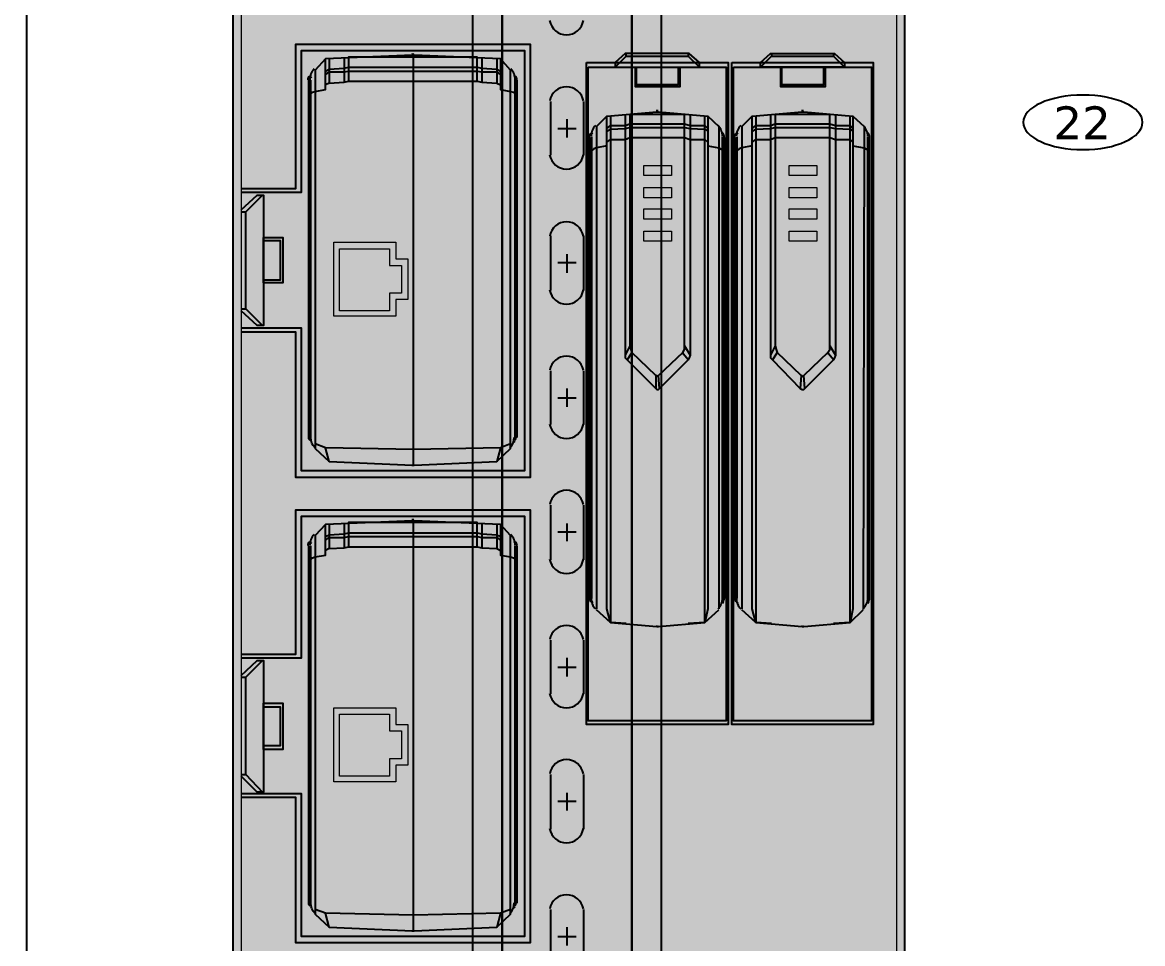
# Model space of a CAD drawing. Extents: x 9438 to 11125, y 1800 to 2873.
# Drawn here: x 10254.2 to 10459.2, y 2157.7 to 2326.2 of the extents above; entities that cross this region are included whole.
import ezdxf

# ---------------------------------------------------------------- set-up
doc = ezdxf.new("R2010")
doc.units = 0
doc.header["$LTSCALE"] = 10
doc.header["$MEASUREMENT"] = 0
doc.layers.add('G02-1-PRDXXXX-E-MRIO-01-P01-01$0$ANNOTATION', color=7, linetype='Continuous')
doc.styles.add('G02-1-PRDXXXX-E-MRIO-01-P01-01$0$PDF Verdana', font='verdana.ttf')

# ---------------------------------------------------------------- blocks, each defined once
blk = doc.blocks.new('G02-1-PRDXXXX-E-MRIO-01-P01-01$0$DV-54809-ZX-370-003')
at = {"layer": 'G02-1-PRDXXXX-E-MRIO-01-P01-01$0$ANNOTATION', "lineweight": 25}
for points in [[(891.76, 745.11), (891.76, 815.9), (817.25, 815.9), (817.25, 295.17), (634.7, 295.17), (635.38, 362.56)], [(856.54, 495.84), (866.53, 495.84), (866.53, 522.26), (909.38, 522.26), (909.38, 443), (866.53, 443), (866.53, 469.59), (856.54, 469.59)], [(856.54, 495.16), (867.55, 495.16), (867.55, 521.07), (908.36, 521.07), (908.36, 444.19), (867.55, 444.19), (867.55, 470.27), (856.54, 470.27)], [(869.24, 513.28), (869.58, 513.45), (870.09, 513.62), (871.95, 513.96), (871.95, 519.55), (870.09, 517.51), (870.09, 448.25), (872.63, 445.88), (871.95, 448.42)], [(872.63, 445.88), (887.87, 445.2), (888.04, 445.2), (888.21, 445.2), (903.28, 445.88), (905.82, 448.25), (905.82, 517.51), (903.96, 519.55), (888.21, 520.22), (888.04, 520.22), (887.87, 520.22), (871.95, 519.55)], [(872.63, 519.55), (872.63, 515.14), (871.95, 514.8)], [(875.34, 519.72), (875.34, 515.31)], [(899.72, 515.48), (899.72, 519.89), (888.04, 519.89), (876.18, 519.89), (876.18, 515.48)], [(888.04, 445.2), (888.04, 520.22)], [(900.57, 519.72), (900.57, 515.31)], [(903.28, 519.55), (903.28, 515.14), (903.96, 514.8)], [(903.96, 519.55), (903.96, 513.96), (905.82, 513.62), (906.33, 513.45), (906.67, 513.28)], [(938.33, 520.56), (938.33, 520.05), (940.37, 518.02), (940.37, 518.87), (938.5, 520.56), (926.82, 520.56), (924.96, 518.87), (924.96, 518.02), (926.99, 520.05), (926.99, 520.56)], [(926.99, 520.05), (938.33, 520.05)], [(953.57, 520.56), (953.57, 520.05), (951.54, 518.02)], [(953.57, 520.05), (964.92, 520.05)], [(964.92, 520.56), (964.92, 520.05), (966.95, 518.02)], [(871.95, 517.34), (872.63, 517.68), (875.34, 517.85), (876.18, 518.02), (888.04, 518.02), (899.72, 518.02), (900.57, 517.85), (903.28, 517.68), (903.96, 517.34)], [(871.95, 516.67), (872.63, 517.18), (875.34, 517.18), (876.18, 517.34), (888.04, 517.34), (899.72, 517.34), (900.57, 517.18), (903.28, 517.18), (903.96, 516.67)], [(963.06, 518.02), (959.33, 518.02), (963.06, 518.02)], [(869.24, 516.16), (869.41, 516.33)], [(872.63, 515.14), (875.34, 515.31), (876.18, 515.48), (888.04, 515.48), (899.72, 515.48), (900.57, 515.31), (903.28, 515.14)], [(906.67, 516.16), (906.5, 516.33)], [(906.67, 450.28), (906.67, 515.65)], [(907, 450.28), (907, 515.65)], [(913.1, 511.76), (913.1, 501.93)], [(919.2, 501.93), (919.2, 511.76)], [(916.15, 505.15), (916.15, 508.54)], [(924.11, 509.22), (924.11, 416.42), (921.57, 418.79)], [(924.11, 416.42), (923.43, 418.96), (923.43, 509.05), (921.57, 507.18), (921.57, 418.96)], [(923.43, 509.05), (932.58, 509.89), (932.74, 509.89), (932.91, 509.89), (941.89, 509.05), (943.92, 507.18), (943.92, 418.96)], [(926.82, 509.39), (926.82, 465.36), (926.82, 464.85), (927.16, 464.51), (932.41, 459.26), (932.58, 459.09), (932.74, 459.09), (932.91, 459.09), (933.08, 459.26), (932.91, 461.63)], [(938.33, 464.51), (937.49, 465.53), (937.32, 465.86), (937.66, 466.37), (937.66, 467.05), (937.66, 509.39), (932.74, 509.39), (927.66, 509.39), (927.66, 467.05), (927.83, 466.37), (928, 465.86), (927.83, 465.53), (927.16, 464.51)], [(938.67, 509.39), (938.67, 465.36), (938.5, 464.85), (938.33, 464.51), (933.08, 459.26)], [(941.89, 509.05), (941.89, 418.96), (941.38, 416.42), (941.38, 509.22)], [(950.7, 509.22), (950.7, 416.42), (948.16, 418.79)], [(950.7, 416.42), (950.02, 418.96), (950.02, 509.05), (948.16, 507.18), (948.16, 418.96)], [(953.4, 509.39), (953.4, 465.36), (953.4, 464.85), (953.74, 464.51), (958.82, 459.26), (959.16, 459.09), (959.33, 459.09), (959.5, 459.09), (959.67, 459.26), (959.5, 461.63)], [(964.92, 464.51), (964.07, 465.53), (963.9, 465.86), (964.24, 466.37), (964.24, 467.05), (964.24, 509.39), (959.33, 509.39), (954.25, 509.39), (954.25, 467.05), (954.42, 466.37), (954.59, 465.86), (954.42, 465.53), (953.74, 464.51)], [(965.26, 509.39), (965.26, 465.36), (965.09, 464.85), (964.92, 464.51), (959.67, 459.26)], [(968.48, 509.05), (968.48, 418.96), (967.97, 416.42), (967.97, 509.22)], [(914.46, 506.85), (917.84, 506.85)], [(923.43, 506.85), (924.11, 507.35), (926.82, 507.35), (927.66, 507.69), (932.74, 507.69), (937.66, 507.69), (938.67, 507.35), (941.38, 507.35), (941.89, 506.85)], [(923.43, 506.34), (924.11, 506.68), (926.82, 506.85), (927.66, 507.01), (932.74, 507.01), (937.66, 507.01), (938.67, 506.85), (941.38, 506.68), (941.89, 506.34)], [(950.02, 506.85), (950.7, 507.35), (953.4, 507.35), (954.25, 507.69), (959.33, 507.69), (964.24, 507.69), (965.26, 507.35), (967.97, 507.35), (968.48, 506.85)], [(950.02, 506.34), (950.7, 506.68), (953.4, 506.85), (954.25, 507.01), (959.33, 507.01), (964.24, 507.01), (965.26, 506.85), (967.97, 506.68), (968.48, 506.34)], [(920.38, 420.82), (920.38, 505.15)], [(920.55, 505.83), (920.89, 506)], [(920.72, 420.82), (920.72, 505.32)], [(923.43, 504.31), (924.11, 504.81), (926.82, 504.81), (927.66, 505.15), (932.74, 505.15), (937.66, 505.15), (938.67, 504.81), (941.38, 504.81), (941.89, 504.31)], [(944.77, 505.83), (944.6, 506)], [(944.6, 420.82), (944.6, 505.32)], [(944.94, 420.82), (944.94, 505.15)], [(946.97, 420.82), (946.97, 505.15)], [(947.14, 505.83), (947.48, 506)], [(947.31, 420.82), (947.31, 505.32)], [(950.02, 504.31), (950.7, 504.81), (953.4, 504.81), (954.25, 505.15), (959.33, 505.15), (964.24, 505.15), (965.26, 504.81), (967.97, 504.81), (968.48, 504.31)], [(971.36, 505.83), (971.19, 506)], [(971.19, 420.82), (971.19, 505.32)], [(971.52, 420.82), (971.52, 505.15)], [(923.43, 503.63), (921.57, 503.29), (921.06, 503.12), (920.72, 502.78)], [(941.89, 503.63), (943.92, 503.29), (944.26, 503.12), (944.6, 502.78)], [(950.02, 503.63), (948.16, 503.29), (947.65, 503.12), (947.31, 502.78)], [(968.48, 503.63), (970.51, 503.29), (970.85, 503.12), (971.19, 502.78)], [(856.54, 491.94), (859.42, 494.65), (860.6, 494.65), (860.6, 470.78), (859.42, 470.78), (856.54, 473.48)], [(856.54, 491.6), (857.39, 491.6), (860.44, 494.65)], [(857.39, 473.82), (857.39, 491.6)], [(913.1, 487.2), (913.1, 477.21)], [(919.2, 477.21), (919.2, 487.2)], [(916.15, 480.43), (916.15, 483.81)], [(914.46, 482.29), (917.84, 482.29)], [(856.54, 473.82), (857.39, 473.82), (860.44, 470.78)], [(927.66, 467.05), (926.82, 465.36)], [(937.32, 465.86), (932.91, 461.63), (932.74, 461.46), (932.41, 461.63), (928, 465.86)], [(937.66, 467.05), (938.67, 465.36)], [(954.25, 467.05), (953.4, 465.36)], [(963.9, 465.86), (959.5, 461.63), (959.33, 461.46), (958.99, 461.63), (954.59, 465.86)], [(964.24, 467.05), (965.26, 465.36)], [(913.1, 462.48), (913.1, 452.66)], [(919.2, 452.66), (919.2, 462.48)], [(932.41, 461.63), (932.41, 459.26)], [(958.99, 461.63), (958.82, 459.26)], [(916.15, 455.87), (916.15, 459.26)], [(914.46, 457.57), (917.84, 457.57)], [(869.41, 449.44), (869.24, 449.61)], [(905.82, 449.1), (903.96, 448.42), (888.04, 448.08), (871.95, 448.42), (870.09, 449.1)], [(906.5, 449.44), (906.67, 449.61)], [(903.96, 448.42), (903.28, 445.88)], [(856.54, 410.66), (866.53, 410.66), (866.53, 437.08), (909.38, 437.08), (909.38, 357.82), (866.53, 357.82), (866.53, 384.41), (856.54, 384.41)], [(913.1, 437.92), (913.1, 427.93)], [(919.2, 427.93), (919.2, 437.92)], [(856.54, 409.98), (867.55, 409.98), (867.55, 435.89), (908.36, 435.89), (908.36, 359.01), (867.55, 359.01), (867.55, 385.09), (856.54, 385.09)], [(872.63, 360.7), (887.87, 360.02), (888.04, 360.02), (888.21, 360.02), (903.28, 360.7), (905.82, 363.07), (905.82, 432.33), (903.96, 434.37), (888.21, 435.04), (888.04, 435.04), (887.87, 435.04), (871.95, 434.37)], [(899.72, 430.3), (899.72, 434.71), (888.04, 434.71), (876.18, 434.71), (876.18, 430.3)], [(888.04, 360.02), (888.04, 435.04)], [(869.24, 428.1), (869.58, 428.27), (870.09, 428.44), (871.95, 428.78), (871.95, 434.37), (870.09, 432.33), (870.09, 363.07), (872.63, 360.7), (871.95, 363.24)], [(872.63, 434.37), (872.63, 429.96), (871.95, 429.62)], [(871.95, 432.17), (872.63, 432.5), (875.34, 432.67), (876.18, 432.84), (888.04, 432.84), (899.72, 432.84), (900.57, 432.67), (903.28, 432.5), (903.96, 432.17)], [(875.34, 434.54), (875.34, 430.13)], [(900.57, 434.54), (900.57, 430.13)], [(903.28, 434.37), (903.28, 429.96), (903.96, 429.62)], [(903.96, 434.37), (903.96, 428.78), (905.82, 428.44), (906.33, 428.27), (906.67, 428.1)], [(914.46, 433.01), (917.84, 433.01)], [(916.15, 431.32), (916.15, 434.54)], [(869.24, 430.98), (869.41, 431.15)], [(871.95, 431.49), (872.63, 432), (875.34, 432), (876.18, 432.17), (888.04, 432.17), (899.72, 432.17), (900.57, 432), (903.28, 432), (903.96, 431.49)], [(906.67, 430.98), (906.5, 431.15)], [(872.63, 429.96), (875.34, 430.13), (876.18, 430.3), (888.04, 430.3), (899.72, 430.3), (900.57, 430.13), (903.28, 429.96)], [(906.67, 365.1), (906.67, 430.47)], [(907, 365.1), (907, 430.47)], [(920.89, 419.97), (920.72, 420.31)], [(944.6, 419.97), (944.77, 420.31)], [(947.48, 419.97), (947.14, 420.31)], [(971.19, 419.97), (971.36, 420.31)], [(941.38, 416.42), (943.92, 418.79)], [(967.97, 416.42), (970.34, 418.79)], [(926.99, 416.25), (924.11, 416.42), (932.58, 415.74), (932.74, 415.74), (932.91, 415.74), (941.38, 416.42), (938.33, 416.25)], [(953.57, 416.25), (950.7, 416.42), (959.16, 415.74), (959.33, 415.74), (959.5, 415.74), (967.97, 416.42), (964.92, 416.25)], [(913.1, 413.2), (913.1, 403.38)], [(919.2, 403.38), (919.2, 413.2)], [(916.15, 406.59), (916.15, 409.98)], [(856.54, 406.76), (859.42, 409.47), (860.6, 409.47), (860.6, 385.43), (859.42, 385.43), (856.54, 388.31)], [(856.54, 406.42), (857.39, 406.42), (860.44, 409.47)], [(914.46, 408.29), (917.84, 408.29)], [(857.39, 388.64), (857.39, 406.42)], [(856.54, 388.64), (857.39, 388.64), (860.44, 385.43)], [(913.1, 388.64), (913.1, 378.65)], [(919.2, 378.65), (919.2, 388.64)], [(914.46, 383.73), (917.84, 383.73)], [(916.15, 382.04), (916.15, 385.26)], [(869.41, 364.26), (869.24, 364.43)], [(905.82, 363.92), (903.96, 363.24), (888.04, 362.9), (871.95, 363.24), (870.09, 363.92)], [(903.96, 363.24), (903.28, 360.7)], [(906.5, 364.26), (906.67, 364.43)], [(913.1, 363.92), (913.1, 354.1)], [(919.2, 354.1), (919.2, 363.92)], [(914.46, 359.01), (917.84, 359.01)], [(916.15, 357.32), (916.15, 360.7)]]:
    blk.add_lwpolyline(points, dxfattribs=at)
for points in [[(916.15, 285.01), (933.42, 285.01), (933.42, 790.5), (928, 790.5), (928, 285.01), (928, 790.5), (916.15, 790.5), (904.3, 790.5), (904.3, 285.01), (904.3, 790.5), (898.88, 790.5), (898.88, 285.01)], [(933.42, 285.01), (933.42, 790.5), (928, 790.5), (928, 285.01), (928, 790.5), (904.3, 790.5), (904.3, 285.01), (904.3, 790.5), (898.88, 790.5), (898.88, 285.01)], [(857.56, 536.31), (855.35, 535.8), (855.02, 535.13), (855.02, 352.91), (855.35, 352.23), (857.56, 351.73), (884.99, 351.73), (961.36, 351.73), (961.36, 350.54), (971.69, 350.54), (971.69, 351.73), (975.59, 351.73), (977.79, 352.23), (977.96, 352.91), (977.96, 535.13), (977.11, 536.14), (975.59, 536.31), (971.69, 536.31), (971.69, 537.5), (961.36, 537.5), (961.36, 536.31), (857.73, 536.31)], [(919.71, 518.87), (945.62, 518.87), (945.62, 397.79), (919.71, 397.79)], [(946.29, 518.87), (972.2, 518.87), (972.2, 397.79), (946.29, 397.79)], [(966.95, 518.87), (966.95, 518.02), (951.54, 518.02), (951.54, 518.87), (953.4, 520.56), (965.09, 520.56)], [(920.04, 518.02), (945.28, 518.02), (945.28, 398.47), (920.04, 398.47)], [(928.68, 518.02), (936.81, 518.02), (936.81, 514.47), (928.68, 514.47)], [(928.85, 518.02), (936.47, 518.02), (936.47, 514.8), (928.85, 514.8)], [(946.63, 518.02), (971.86, 518.02), (971.86, 398.47), (946.63, 398.47)], [(955.27, 518.02), (963.4, 518.02), (963.4, 514.47), (955.27, 514.47)], [(955.44, 518.02), (963.06, 518.02), (963.06, 514.8), (955.44, 514.8)], [(860.6, 478.57), (860.6, 486.86), (864.16, 486.86), (864.16, 478.57)], [(860.6, 479.07), (860.6, 486.36), (863.65, 486.36), (863.65, 479.07)], [(860.6, 393.22), (860.6, 401.68), (864.16, 401.68), (864.16, 393.22)], [(860.6, 393.89), (860.6, 401.01), (863.65, 401.01), (863.65, 393.89)]]:
    blk.add_lwpolyline(points, close=True, dxfattribs=at)
at = {"layer": 'G02-1-PRDXXXX-E-MRIO-01-P01-01$0$ANNOTATION', "lineweight": 0}
for points in [[(855.02, 352.91), (855.02, 535.13)], [(856.54, 535.3), (856.54, 352.74)], [(976.44, 535.3), (976.44, 352.74)], [(977.96, 352.91), (977.96, 535.13)]]:
    blk.add_lwpolyline(points, dxfattribs=at)
at = {"layer": 'G02-1-PRDXXXX-E-MRIO-01-P01-01$0$ANNOTATION', "lineweight": 25}
for points in [[(888.13, 520.39, 0.018125), (887.95, 520.39, 0.01813), (887.78, 520.39)], [(869.16, 449.73, -0.171015), (868.9, 450.28), (868.9, 515.65)], [(870.04, 448.41, -0.19172), (869.24, 450.28), (869.24, 515.65)], [(932.84, 510.06, 0.017983), (932.66, 510.06, 0.017983), (932.49, 510.06)], [(950.02, 509.05), (959.16, 509.89), (959.33, 509.89), (959.5, 509.89), (968.48, 509.05), (970.51, 507.18), (970.34, 418.96, 0.198807), (971.19, 420.9)], [(959.42, 510.06, 0.01822), (959.25, 510.06, 0.018239), (959.07, 510.06)], [(887.78, 445.21, 0.01813), (887.95, 445.2, 0.018126), (888.13, 445.21)], [(888.13, 435.21, 0.018125), (887.95, 435.21, 0.01813), (887.78, 435.21)], [(869.16, 364.55, -0.170999), (868.9, 365.1), (868.9, 430.47)], [(870.04, 363.23, -0.191788), (869.24, 365.1), (869.24, 430.47)], [(932.49, 415.75, 0.01813), (932.66, 415.74, 0.01813), (932.84, 415.75)], [(959.07, 415.75, 0.018387), (959.25, 415.74, 0.018368), (959.42, 415.75)], [(887.78, 360.03, 0.01813), (887.95, 360.02, 0.018125), (888.13, 360.03)]]:
    blk.add_lwpolyline(points, format="xyb", dxfattribs=at)
at = {"layer": 'G02-1-PRDXXXX-E-MRIO-01-P01-01$0$ANNOTATION', "lineweight": 0}
for points in [[(930.2, 500.07), (935.29, 500.07), (935.29, 498.21), (930.2, 498.21)], [(956.79, 500.07), (961.87, 500.07), (961.87, 498.21), (956.79, 498.21)], [(930.2, 496.01), (935.29, 496.01), (935.29, 494.14), (930.2, 494.14)], [(956.79, 496.01), (961.87, 496.01), (961.87, 494.14), (956.79, 494.14)], [(930.2, 492.11), (935.29, 492.11), (935.29, 490.25), (930.2, 490.25)], [(956.79, 492.11), (961.87, 492.11), (961.87, 490.25), (956.79, 490.25)], [(930.2, 488.05), (935.29, 488.05), (935.29, 486.19), (930.2, 486.19)], [(956.79, 488.05), (961.87, 488.05), (961.87, 486.19), (956.79, 486.19)], [(887.02, 475.52), (884.82, 475.52), (884.82, 472.47), (873.47, 472.47), (873.47, 486.02), (884.82, 486.02), (884.82, 482.97), (887.02, 482.97)], [(885.84, 476.7), (883.64, 476.7), (883.64, 473.48), (874.49, 473.48), (874.49, 484.83), (883.64, 484.83), (883.64, 481.78), (885.84, 481.78)], [(887.02, 390.34), (884.82, 390.34), (884.82, 387.29), (873.47, 387.29), (873.47, 400.84), (884.82, 400.84), (884.82, 397.79), (887.02, 397.79)], [(885.84, 391.52), (883.64, 391.52), (883.64, 388.31), (874.49, 388.31), (874.49, 399.65), (883.64, 399.65), (883.64, 396.6), (885.84, 396.6)]]:
    blk.add_lwpolyline(points, close=True, dxfattribs=at)
at = {"layer": 'G02-1-PRDXXXX-E-MRIO-01-P01-01$0$ANNOTATION', "lineweight": 25}
for centre, radius, start, end in [((916.06, 527.08), 3.13, 189.5674, 350.451), ((871.87, 515.74), 2.8, 135.0079, 179.983), ((903.87, 515.74), 2.8, 0.015, 44.9907), ((869.67, 515.73), 0.937, 135.185, 179.9023), ((906.07, 515.73), 0.937, 0.0977, 44.8149), ((916.07, 511.33), 3.13, 10.0279, 169.9713), ((923.35, 505.41), 2.8, 135.0088, 179.9855), ((941.81, 505.41), 2.79, 359.9648, 45.0443), ((949.93, 505.41), 2.8, 135.0088, 179.9855), ((968.39, 505.41), 2.8, 0.0145, 44.9912), ((921.15, 505.24), 0.937, 135.1886, 179.9009), ((944, 505.24), 0.937, 0.0991, 44.8114), ((947.73, 505.24), 0.932, 135.0452, 180.0545), ((970.59, 505.24), 0.932, 359.9455, 44.9548), ((916.06, 502.53), 3.13, 189.5674, 350.451), ((916.06, 486.61), 3.13, 10.0011, 169.9981), ((916.06, 477.8), 3.13, 189.5669, 350.4515), ((916.06, 462.05), 3.13, 10.0011, 169.9981), ((916.06, 453.25), 3.13, 189.5669, 350.4515), ((903.7, 450.37), 2.8, 315.5012, 358.7998), ((905.91, 450.37), 0.93, 316.6128, 355.4142), ((916.06, 437.5), 3.13, 10.0011, 169.9981), ((871.87, 430.56), 2.8, 135.0074, 179.9835), ((903.87, 430.56), 2.8, 0.0145, 44.9912), ((869.67, 430.55), 0.937, 135.185, 179.9023), ((906.07, 430.55), 0.937, 0.0977, 44.8149), ((916.06, 428.52), 3.13, 189.5674, 350.451), ((921.15, 420.91), 0.937, 180.0976, 224.8129), ((923.35, 420.9), 2.8, 180.0145, 224.9912), ((941.81, 420.9), 2.79, 314.9557, 0.0352), ((944, 420.91), 0.937, 315.1871, 359.9024), ((947.73, 420.9), 0.931, 179.944, 224.9563), ((949.93, 420.9), 2.8, 180.0145, 224.9912), ((970.59, 420.9), 0.931, 315.0437, 0.056), ((916.06, 412.78), 3.13, 10.0011, 169.9981), ((916.06, 403.97), 3.13, 189.5674, 350.451), ((916.06, 388.22), 3.13, 10.0011, 169.9981), ((916.06, 379.25), 3.13, 189.5674, 350.451), ((903.7, 365.19), 2.8, 315.5088, 358.8226), ((905.91, 365.19), 0.93, 316.6147, 355.4123), ((916.06, 363.5), 3.13, 10.0004, 169.9988)]:
    blk.add_arc(centre, radius, start, end, dxfattribs=at)
for points in [[(1010.56, 512.94), (1004.53, 512.94), (999.64, 510.71), (999.64, 507.95)], [(1021.48, 507.95), (1021.48, 510.71), (1016.59, 512.94), (1010.56, 512.94)], [(999.64, 507.95), (999.64, 505.19), (1004.53, 502.95), (1010.56, 502.95)], [(1010.56, 502.95), (1016.59, 502.95), (1021.48, 505.19), (1021.48, 507.95)]]:
    blk.add_open_spline(points, degree=3, dxfattribs=at)
at = {"layer": 'G02-1-PRDXXXX-E-MRIO-01-P01-01$0$ANNOTATION', "color": 7, "true_color": 0xffffff, "transparency": 33554559}
for points in [[(933.42, 285.01), (933.42, 790.5), (928, 790.5)], [(855.02, 535.13), (855.02, 352.91), (977.96, 352.91)], [(977.96, 535.13), (855.02, 535.13), (977.96, 352.91)]]:
    blk.add_solid(points, dxfattribs=at)
at = {"layer": 'G02-1-PRDXXXX-E-MRIO-01-P01-01$0$ANNOTATION', "insert": (1005.16, 507.87), "char_height": 6.006, "attachment_point": 4, "style": 'G02-1-PRDXXXX-E-MRIO-01-P01-01$0$PDF Verdana'}
blk.add_mtext('22', dxfattribs=at)

msp = doc.modelspace()

# ---------------------------------------------------------------- block references
msp.add_blockref('G02-1-PRDXXXX-E-MRIO-01-P01-01$0$DV-54809-ZX-370-003', (9437.72, 1800))

doc.saveas('drawing.dxf')
